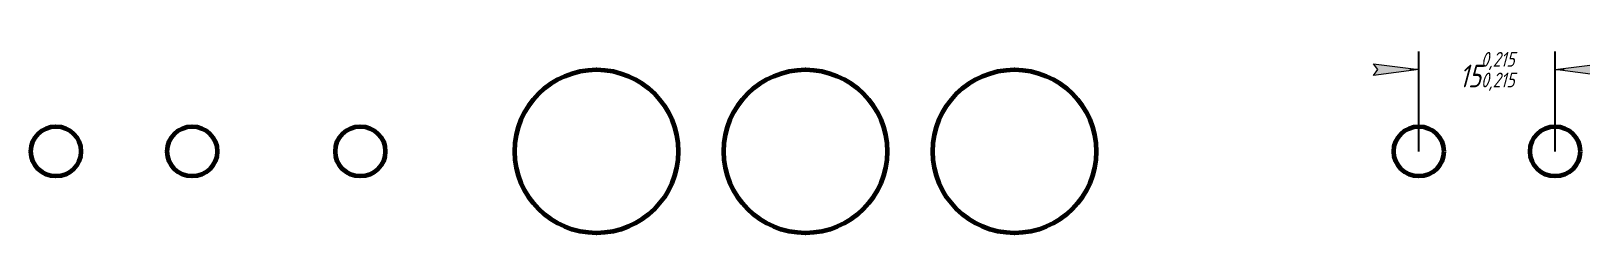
# Model space of a CAD drawing. Header units: millimetres. Extents: x 1071 to 1241, y 194 to 217.
import ezdxf

# ---------------------------------------------------------------- set-up
doc = ezdxf.new("R2010")
doc.units = ezdxf.units.MM
doc.linetypes.add('K5LT32789', pattern=[0])
doc.linetypes.add('K5LT_THIN', pattern=[0])
doc.layers.add('Системный слой', color=7, linetype='Continuous')
doc.styles.add('KDIMTEXTSTYLE', font='GOST_AU.SHX', dxfattribs={"width": 0.96, "oblique": 15, "height": 5})
doc.dimstyles.new('KDIMSTYLE (1.00)', dxfattribs={"dimtxt": 5, "dimasz": 1, "dimexe": 2, "dimexo": 0, "dimgap": 1, "dimtad": 1, "dimtxsty": 'KDIMTEXTSTYLE', "dimsah": 1, "dimcen": 0, "dimdle": 1, "dimadec": 0, "dimazin": 0, "dimtfac": 0.667, "dimtmove": 0, "dimatfit": 3, "dimfxl": 1, "dimtvp": 1, "dimtolj": 1, "dimtzin": 0, "dimarcsym": 0})

# ---------------------------------------------------------------- blocks, each defined once
blk = doc.blocks.new('KDIMARROW_01')
blk.add_hatch(color=0).paths.add_polyline_path([(-5, -0.66), (0, 0), (-5, 0.66), (-4.5, 0)])
at = {"color": 0, "linetype": 'K5LT_THIN', "lineweight": 18}
for p, q in [((-4.5, 0), (-5, 0.66)), ((-5, 0.66), (0, 0)), ((0, 0), (-5, -0.66)), ((-5, -0.66), (-4.5, 0))]:
    blk.add_line(p, q, dxfattribs=at)
at = {"layer": 'Системный слой', "color": 0, "linetype": 'K5LT_THIN', "lineweight": 18}
blk.add_line((0, 0), (-1, 0), dxfattribs=at)

msp = doc.modelspace()

# ---------------------------------------------------------------- linework, layer by layer
at = {"layer": 'Системный слой', "color": 5, "linetype": 'K5LT32789', "lineweight": 60, "true_color": 0x0000ff}
for centre, radius in [((1132.891, 203.308), 9), ((1155.891, 203.308), 9), ((1178.891, 203.308), 9), ((1073.391, 203.308), 2.75), ((1088.391, 203.308), 2.75), ((1106.891, 203.308), 2.75), ((1223.391, 203.308), 2.75), ((1238.391, 203.308), 2.75)]:
    msp.add_circle(centre, radius, dxfattribs=at)

# ---------------------------------------------------------------- dimensions: what is measured, and where the dimension line sits
at = {"layer": 'Системный слой', "color": 7}
msp.add_linear_dim(base=(1223.391, 212.308), p1=(1238.391, 203.308), p2=(1223.391, 203.308), location=(1230.891, 212.308), dimstyle='KDIMSTYLE (1.00)', override={"dimexo": 0, "dimpost": '\\H2.5;\\W0.965;\\Q15;<>\\H0.65x;\\S0,215^ 0,215;\\H1.5x;', "dimblk1": 'KDIMARROW_01', "dimblk2": 'KDIMARROW_01', "dimse1": 0, "dimse2": 0, "dimclrt": 7, "dimtolj": 1}, dxfattribs=at).render()

doc.saveas('drawing.dxf')
